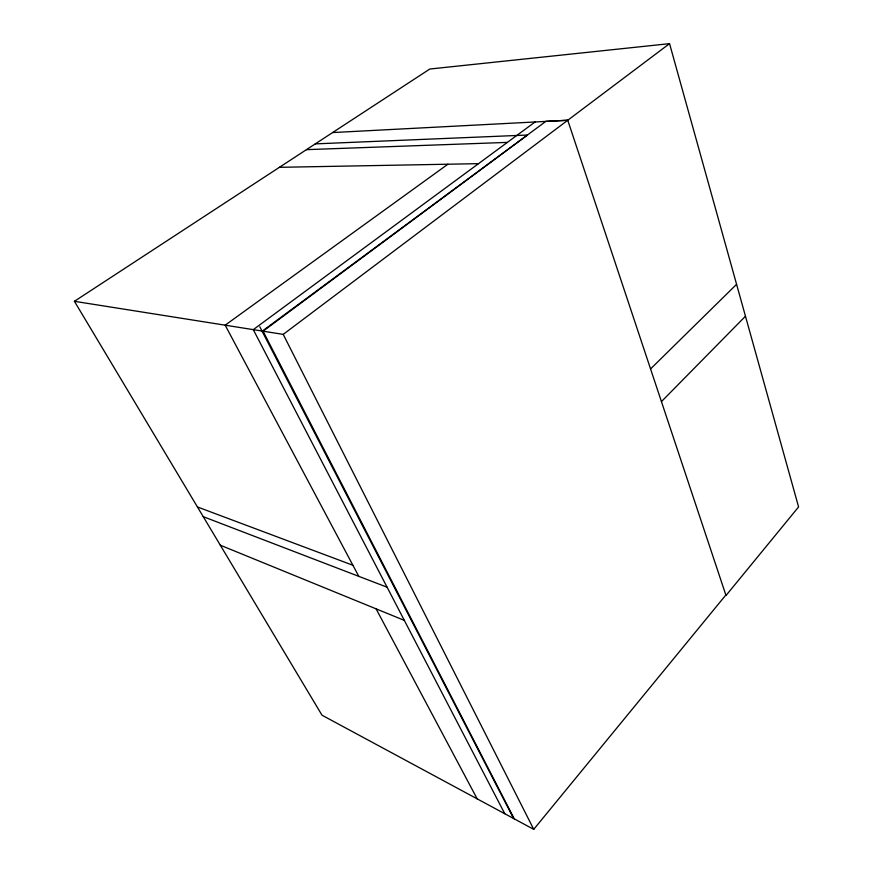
<?xml version="1.0" encoding="UTF-8"?>
<svg xmlns="http://www.w3.org/2000/svg" width="873" height="873" viewBox="0 0 873 873"><rect width="100%" height="100%" fill="white"/><g stroke="black" fill="none" stroke-linecap="round" stroke-linejoin="round"><path stroke-width="1.31" d="M514.273 818.852L263.046 331.183L545.854 121.358L567.756 120.256L726.009 595.506L798.588 506.929L669.547 43.65L429.8 69.032L74.412 301.305L322.006 715.205L533.741 829.35L725.801 595.07M661.461 401.58L745.477 316.212M650.538 368.952L736.583 284.314M74.412 301.305L283.223 334.381L669.547 43.65M262.358 331.074L527.423 135.031L315.284 143.881M535.16 121.914L253.279 329.634L504.78 813.734M447.904 164.222L225.169 325.182L358.803 576.355M332.591 132.565L567.756 120.256M306.456 149.654L507.377 142.386M279.415 167.321L478.524 163.655M197.429 506.962L352.899 565.257M203.245 516.674L387.088 587.202M220.302 545.199L404.33 620.387M376.088 608.841L477.182 798.86M259.816 326.764L513.608 818.492M283.223 334.381L533.741 829.35"/></g></svg>
